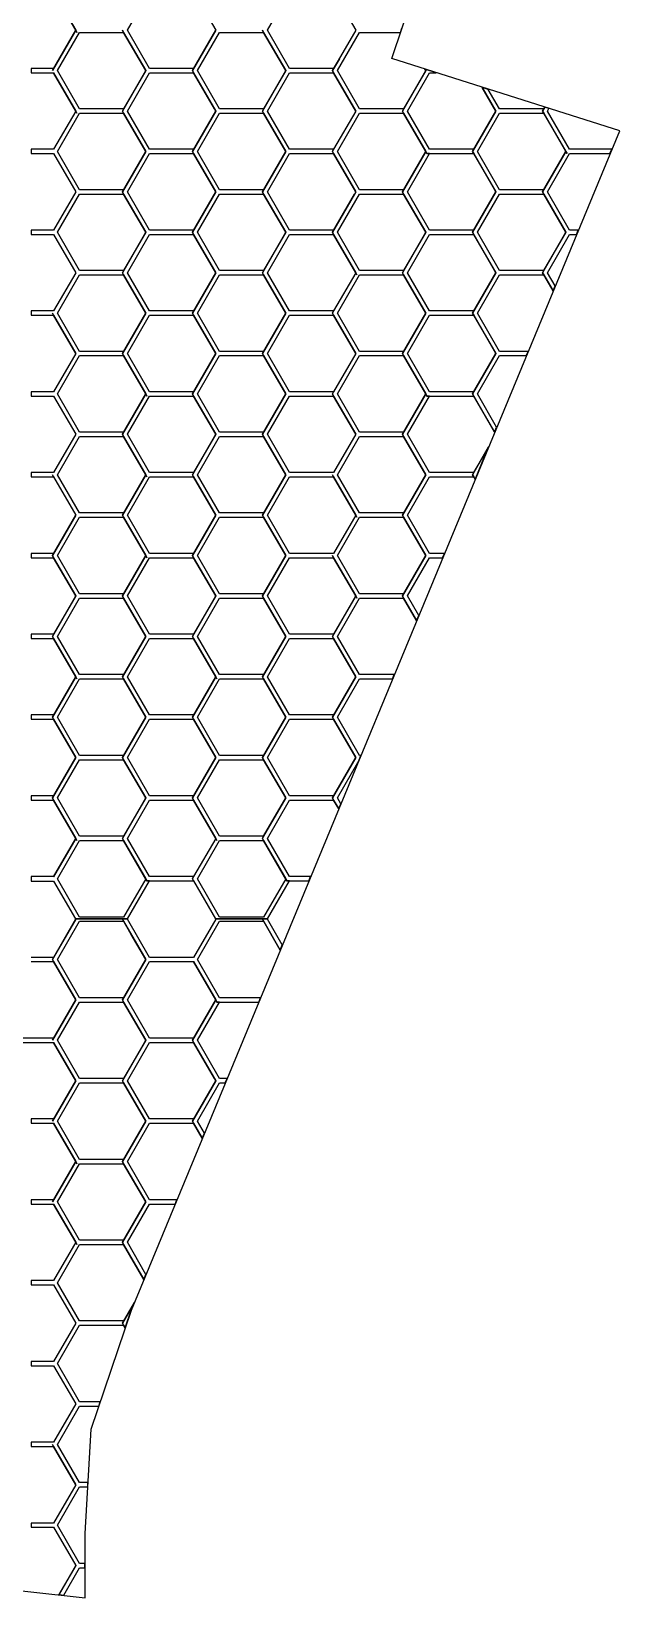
# Model space of a CAD drawing. Extents: x -65 to 65, y -44 to 44.
# Drawn here: x -29.7 to -8.9, y -44 to 11.4 of the extents above; entities that cross this region are included whole.
import ezdxf

# ---------------------------------------------------------------- set-up
doc = ezdxf.new("R2010")
doc.units = 0
doc.layers.add('Add_Red', color=1, linetype='Continuous')
doc.layers.add('Vector_Red', color=1, linetype='Continuous')

msp = doc.modelspace()

# ---------------------------------------------------------------- linework, layer by layer
at = {"layer": 'Add_Red'}
for points in [[(-28.917666, 12.774108), (-28.136714, 11.421556), (-28.092756, 11.345573), (-28.136715, 11.421556), (-28.136715, 11.421555), (-28.961624, 9.99302), (-28.136715, 11.421556), (-28.917666, 12.774108)], [(-23.186974, 11.421557), (-23.967838, 10.069172), (-25.529549, 10.069172), (-26.310429, 11.421557), (-25.529549, 12.774109), (-23.967838, 12.774109), (-23.186974, 11.421557)], [(-18.235586, 11.421557), (-19.01645, 10.069172), (-20.578077, 10.069172), (-21.359024, 11.421557), (-20.578077, 12.77411), (-19.01645, 12.77411), (-18.235586, 11.421557)], [(-28.138446, 11.421555), (-28.919307, 10.069171), (-29.707099, 10.069171), (-29.707099, 9.91687), (-28.919307, 9.91687), (-28.138446, 8.564317), (-28.919307, 7.211764), (-29.707099, 7.211764), (-29.707099, 7.059295), (-28.919307, 7.059295), (-28.138446, 5.70691), (-28.919307, 4.354357), (-29.707099, 4.354357), (-29.707099, 4.202056), (-28.919306, 4.202056), (-28.138446, 2.849503), (-28.919306, 1.49695), (-29.707099, 1.49695), (-29.707099, 1.344649), (-28.919306, 1.344649), (-28.138446, -0.007902), (-28.919306, -1.360287), (-29.707099, -1.360287), (-29.707099, -1.512756), (-28.919306, -1.512756), (-28.138446, -2.865309), (-28.919306, -4.217761), (-29.707099, -4.217761), (-29.707099, -4.37018), (-28.919306, -4.37018), (-28.138446, -5.722682), (-28.919306, -7.075017), (-29.707099, -7.075017), (-29.707099, -7.227502), (-28.917666, -7.227502), (-28.961624, -7.151369), (-28.961624, -7.151368), (-28.136715, -5.722682), (-28.961624, -7.151369), (-28.917666, -7.227502), (-28.136715, -8.580021), (-28.136715, -8.580022), (-28.961624, -10.008876), (-28.917666, -10.084942), (-28.136715, -11.437562), (-28.136715, -11.437563), (-28.961624, -12.866132), (-28.917666, -12.942282), (-28.136714, -14.294818), (-28.136715, -14.294819), (-28.136715, -14.294818), (-28.917666, -12.942282), (-28.961624, -12.866132), (-28.961624, -12.866131), (-28.136715, -11.437562), (-28.917666, -10.084943), (-28.961624, -10.008876), (-28.136715, -8.580022), (-28.917666, -7.227503), (-28.919306, -7.227503), (-28.138446, -8.580022), (-28.919306, -9.932541), (-29.707099, -9.932541), (-29.707099, -10.084943), (-28.919306, -10.084943), (-28.138446, -11.437563), (-28.919306, -12.789796), (-29.707099, -12.789796), (-29.707099, -12.942282), (-28.919306, -12.942282), (-28.138446, -14.294818), (-28.919306, -15.647304), (-29.707099, -15.647304), (-29.707099, -15.799824), (-28.919305, -15.799824), (-28.138446, -17.152326), (-28.919306, -18.504569), (-29.707099, -18.504569), (-29.707099, -18.660523), (-28.919216, -18.660523), (-28.146197, -20), (-28.142369, -20), (-28.14237, -19.999999), (-26.305504, -19.999999), (-25.530205, -18.657058), (-25.617567, -18.657058), (-26.442389, -17.228392), (-26.442391, -17.228388), (-26.486448, -17.152325), (-25.661542, -15.72337), (-26.442389, -14.371136), (-26.486448, -14.294818), (-26.486448, -14.294817), (-25.661542, -12.86613), (-26.442389, -11.513629), (-26.486448, -11.437277), (-26.486448, -11.437276)], [(-25.662164, 9.99302), (-26.443011, 8.640467), (-28.004738, 8.640467), (-28.785605, 9.99302), (-28.004738, 11.345573), (-26.443011, 11.345573), (-25.662164, 9.99302)], [(-26.486448, 11.421557), (-26.442389, 11.345574), (-25.661542, 9.993021), (-25.661542, 9.99302), (-26.486448, 8.564317), (-26.442389, 8.487999), (-25.661542, 7.135783), (-25.661542, 7.135782), (-26.486448, 5.706911), (-26.442389, 5.630761), (-25.661542, 4.278208), (-25.661542, 4.278207), (-26.486447, 2.849504), (-26.442389, 2.773186), (-25.661542, 1.420801), (-25.661542, 1.4208), (-26.486448, -0.007901), (-26.442389, -0.084052), (-25.661542, -1.436604), (-25.617567, -1.512755), (-25.661542, -1.436605), (-25.661542, -1.436606), (-26.486448, -2.865308), (-26.442389, -2.941458), (-25.661542, -4.293826), (-25.617566, -4.370178), (-25.617567, -4.370178), (-25.661542, -4.293826), (-25.661542, -4.293827), (-26.486448, -5.722681), (-26.442389, -5.798831), (-25.661542, -7.151367), (-25.617566, -7.227501), (-25.661542, -7.151368), (-26.442389, -5.798832), (-26.486448, -5.722682), (-26.486448, -5.722681)], [(-26.486448, -5.722681), (-25.661542, -4.293827), (-26.442389, -2.941459), (-26.486448, -2.865309), (-26.486448, -2.865308), (-25.661542, -1.436605), (-26.442389, -0.084053), (-26.486448, -0.007902), (-26.486448, -0.007901), (-25.661542, 1.4208), (-26.442389, 2.773185), (-26.486448, 2.849503), (-26.486447, 2.849504), (-26.486448, 2.849505), (-25.661542, 4.278208), (-26.442389, 5.63076), (-26.486448, 5.70691), (-26.486448, 5.706911), (-25.661542, 7.135782), (-26.442389, 8.487998), (-26.486448, 8.564317), (-26.486448, 8.564318), (-25.661542, 9.993021), (-26.442389, 11.345573), (-26.486448, 11.421556)], [(-26.486448, -11.437276), (-25.661542, -10.008607), (-26.442389, -8.656374), (-26.486448, -8.580021), (-26.486448, -8.58002), (-25.661542, -7.151368), (-26.486448, -8.580021), (-26.442389, -8.656373), (-25.661542, -10.008606), (-25.661542, -10.008607), (-26.486448, -11.437277), (-26.442389, -11.513628), (-25.661542, -12.86613), (-25.661542, -12.866131), (-26.486448, -14.294818), (-26.442389, -14.371135), (-25.661542, -15.723369), (-25.661542, -15.72337), (-26.486448, -17.152325), (-26.442391, -17.228388), (-26.442389, -17.228391), (-25.617566, -18.657057), (-23.966192, -18.657057), (-23.966191, -18.657058), (-23.190891, -19.999999), (-21.354032, -19.999999), (-20.578733, -18.657058), (-20.666095, -18.657058), (-21.491018, -17.228392), (-21.534976, -17.152325), (-21.534976, -17.152326), (-21.534977, -17.152325), (-21.490912, -17.075987), (-20.710137, -15.72337), (-21.490917, -14.371136), (-21.534976, -14.294818), (-21.534976, -14.294817), (-20.710137, -12.86613), (-21.490917, -11.513629), (-21.534976, -11.437277), (-21.534976, -11.437276), (-20.710137, -10.008607), (-21.490917, -8.656374), (-21.534976, -8.580021), (-21.534976, -8.58002), (-20.710137, -7.151367), (-21.490917, -5.798832), (-21.534976, -5.722682), (-21.534976, -5.722681), (-20.710137, -4.293827), (-21.490917, -2.941459), (-21.534976, -2.865309), (-21.534976, -2.865308), (-20.710138, -1.436605), (-21.491018, -0.084053), (-21.534976, -0.007902), (-21.534976, -0.007901), (-20.710137, 1.4208), (-21.490917, 2.773185), (-21.534976, 2.849503), (-21.534975, 2.849504), (-21.534976, 2.849505), (-20.710137, 4.278208), (-21.490917, 5.63076), (-21.534976, 5.70691), (-21.534976, 5.706911), (-20.710137, 7.135782), (-21.490917, 8.487998), (-21.534976, 8.564317), (-21.534976, 8.564318), (-20.710138, 9.993021), (-21.490917, 11.345573), (-21.534976, 11.421556)], [(-23.185327, 11.421556), (-24.010149, 9.99302), (-23.984773, 9.949062), (-23.96619, 9.91687), (-23.229384, 8.640471), (-23.185327, 8.56415), (-23.185327, 8.564149), (-24.010148, 7.135446), (-23.966191, 7.059296), (-23.966192, 7.059296), (-24.010149, 7.135445), (-24.010148, 7.135446), (-24.010149, 7.135447), (-23.185327, 8.56415), (-23.229384, 8.640471), (-23.966191, 9.916871), (-23.984773, 9.949062), (-24.010149, 9.99302), (-24.010149, 9.993021), (-23.185327, 11.421557)], [(-20.710793, 9.99302), (-21.49164, 8.640467), (-23.053367, 8.640467), (-23.834231, 9.99302), (-23.053367, 11.345573), (-21.491556, 11.345573), (-20.710793, 9.99302)], [(-21.534976, 11.421557), (-21.490917, 11.345574), (-20.710137, 9.993022), (-20.710138, 9.993021), (-20.710137, 9.99302), (-21.534976, 8.564317), (-21.490917, 8.488), (-20.710137, 7.135783), (-20.710137, 7.135782), (-21.534976, 5.706911), (-21.490917, 5.630761), (-20.710137, 4.278208), (-20.710137, 4.278207), (-21.534975, 2.849504), (-21.490917, 2.773186), (-20.710137, 1.420801), (-20.710137, 1.4208), (-21.534976, -0.007902), (-21.491017, -0.084051), (-20.710137, -1.436604), (-20.710138, -1.436605), (-20.710137, -1.436606), (-21.534976, -2.865308), (-21.490917, -2.941458), (-20.710137, -4.293826), (-20.710137, -4.293827), (-21.534976, -5.722681), (-21.490917, -5.798831), (-20.710137, -7.151367), (-20.710137, -7.151368), (-21.534976, -8.580021), (-21.490917, -8.656372), (-20.710137, -10.008606), (-20.710137, -10.008607), (-21.534976, -11.437277), (-21.490917, -11.513628), (-20.710137, -12.86613), (-20.710137, -12.866131), (-21.534976, -14.294818), (-21.490917, -14.371135), (-20.710137, -15.723369), (-20.710137, -15.72337), (-21.490912, -17.075987), (-21.534976, -17.152324), (-21.491018, -17.228391), (-20.666095, -18.657057), (-19.892563, -18.657057), (-19.829424, -18.504568), (-20.578077, -18.504568), (-21.359025, -17.152324), (-20.578077, -15.799822), (-19.01645, -15.799822), (-18.837693, -16.10944), (-18.836972, -16.107698), (-19.014719, -15.799823), (-19.01472, -15.799822), (-19.014719, -15.799822), (-18.836972, -16.107698), (-18.763428, -15.930082), (-18.882759, -15.72337), (-18.158516, -14.46916), (-18.117928, -14.371136), (-18.054789, -14.21865), (-18.101912, -14.21865)], [(-18.101912, -14.21865), (-18.882759, -12.866131), (-18.101912, -11.513629), (-16.934744, -11.513629), (-16.871591, -11.361109), (-18.101912, -11.361109), (-18.882759, -10.008876), (-18.101912, -8.656373), (-16.540168, -8.656373), (-16.080987, -9.45172), (-16.08068, -9.45098), (-16.539546, -8.656373), (-16.583488, -8.580021), (-16.583488, -8.58002), (-15.758665, -7.151367), (-16.539445, -5.798832), (-16.583488, -5.722682), (-16.583488, -5.722681), (-15.758665, -4.293827), (-16.539445, -2.941459), (-16.583488, -2.865309), (-16.583487, -2.865308), (-16.583488, -2.865307), (-15.758665, -1.436605), (-16.539546, -0.084053), (-16.540168, -0.084053), (-15.759321, -1.436605), (-16.540168, -2.789158), (-18.101912, -2.789158), (-18.882759, -1.436605), (-18.101912, -0.084053), (-18.101912, -0.084052), (-16.539546, -0.084052), (-16.583488, -0.007902), (-16.583488, -0.007901), (-15.758666, 1.420801), (-16.539546, 2.773185), (-16.583488, 2.849504), (-16.583488, 2.849505), (-15.758665, 4.278207), (-16.539546, 5.63076), (-16.583488, 5.70691), (-16.583487, 5.706911), (-16.583488, 5.706912), (-15.758665, 7.135782), (-16.539546, 8.487999), (-16.583488, 8.564317), (-16.583488, 8.564318), (-15.758665, 9.993021), (-15.78721, 10.042464), (-15.788012, 10.042718), (-15.759321, 9.993021), (-16.540168, 8.640468), (-18.101912, 8.640468), (-18.882759, 9.993021), (-18.101912, 11.345573), (-16.654445, 11.345573), (-16.603419, 11.497706)], [(-19.014718, 9.916871), (-19.01472, 9.916871), (-19.058677, 9.993021), (-19.058677, 9.993022), (-18.814032, 10.416738), (-19.058677, 9.993021), (-19.014718, 9.916871)], [(-11.256978, 2.198741), (-11.254801, 2.203997), (-11.583435, 2.773185), (-11.627309, 2.849504), (-11.627309, 2.849505), (-10.802606, 4.278208), (-11.583435, 5.63076), (-11.627309, 5.706911), (-11.627309, 5.706912), (-10.802605, 7.135782), (-11.583435, 8.487999), (-11.627309, 8.564317), (-11.627308, 8.564318), (-11.627309, 8.564319), (-11.550562, 8.697274), (-11.555032, 8.698693), (-11.588646, 8.640468), (-13.150407, 8.640468), (-13.549663, 9.332014), (-13.76509, 9.400415), (-13.2824, 8.564318), (-13.2824, 8.564317), (-14.107306, 7.135447), (-14.063248, 7.059297), (-14.063247, 7.059297), (-13.2824, 5.706912), (-13.2824, 5.706911), (-14.107306, 4.278208), (-14.063247, 4.202058), (-14.063248, 4.202058), (-14.107306, 4.278207), (-14.107306, 4.278208), (-13.2824, 5.706911), (-14.063247, 7.059295), (-14.063248, 7.059296), (-14.064977, 7.059296), (-14.064978, 7.059297), (-14.063248, 7.059297), (-14.063248, 7.059296), (-14.063247, 7.059296), (-14.063248, 7.059297), (-14.107306, 7.135446), (-14.107306, 7.135447), (-13.2824, 8.564317), (-13.765091, 9.400415), (-13.767209, 9.401088), (-13.284131, 8.564318), (-14.064978, 7.211766), (-15.626706, 7.211766), (-16.407553, 8.564318), (-15.626706, 9.916871), (-15.391659, 9.916871), (-15.787209, 10.042463), (-15.758665, 9.993022), (-15.758665, 9.993021), (-16.583488, 8.564317), (-16.539546, 8.488), (-15.758665, 7.135783), (-15.714707, 7.059297), (-15.626706, 7.059297), (-15.626707, 7.059296), (-14.064977, 7.059296), (-13.284131, 5.706912), (-14.064978, 4.354359), (-15.626706, 4.354359), (-16.407553, 5.706912), (-15.626707, 7.059296), (-15.714707, 7.059296), (-15.758665, 7.135783), (-15.758665, 7.135782), (-16.583487, 5.706911), (-16.539546, 5.630761), (-15.758665, 4.278208), (-15.758665, 4.278207), (-16.583488, 2.849504), (-16.539546, 2.773186), (-15.758665, 1.420802), (-15.758666, 1.420801), (-15.758665, 1.4208), (-16.583488, -0.007902), (-16.539546, -0.084051), (-15.758665, -1.436604), (-15.714707, -1.512754), (-14.064978, -1.512754), (-14.064978, -1.512755), (-13.324705, -2.795026), (-13.323983, -2.793281), (-14.063247, -1.512756), (-14.063248, -1.512754), (-14.063247, -1.512754), (-13.323982, -2.79328), (-13.250494, -2.615799), (-13.931288, -1.436605), (-13.150407, -0.084052), (-12.202195, -0.084052), (-12.139064, 0.068416), (-13.150407, 0.068416), (-13.931288, 1.420801), (-13.150407, 2.773185), (-11.588646, 2.773185), (-11.256978, 2.198741)], [(-28.092756, 8.487998), (-28.136715, 8.564317), (-28.917666, 9.91687), (-28.136714, 8.564317), (-28.092756, 8.487998)], [(-23.186974, 8.564318), (-23.967838, 7.211765), (-25.529549, 7.211765), (-26.310429, 8.564318), (-25.529549, 9.916871), (-23.967838, 9.916871), (-23.186974, 8.564318)], [(-18.235586, 8.564318), (-19.01645, 7.211765), (-20.578077, 7.211765), (-21.359024, 8.564318), (-20.578077, 9.916871), (-19.01645, 9.916871), (-18.235586, 8.564318)], [(-18.233871, 8.56415), (-18.233872, 8.564149), (-19.014719, 9.91687), (-19.01472, 9.916871), (-19.014718, 9.916871), (-18.233871, 8.56415)], [(-25.662164, 7.135445), (-26.443011, 5.782893), (-28.004738, 5.782893), (-28.785605, 7.135445), (-28.004738, 8.487998), (-26.443011, 8.487998), (-25.662164, 7.135445)], [(-20.710793, 7.135445), (-21.49164, 5.782893), (-23.053367, 5.782893), (-23.834231, 7.135445), (-23.053367, 8.487998), (-21.491556, 8.487998), (-20.710793, 7.135445)], [(-15.759321, 7.135446), (-16.540168, 5.782893), (-18.101912, 5.782893), (-18.882759, 7.135446), (-18.101912, 8.487999), (-16.540168, 8.487999), (-15.759321, 7.135446)], [(-10.807816, 7.135446), (-11.588646, 5.782893), (-13.150407, 5.782893), (-13.931288, 7.135446), (-13.150407, 8.487999), (-11.588646, 8.487999), (-10.807816, 7.135446)], [(-9.181277, 7.211766), (-10.670645, 7.211766), (-11.451475, 8.564319), (-11.401959, 8.650091), (-11.550561, 8.697274), (-11.627308, 8.564318), (-11.583435, 8.488), (-10.802604, 7.135783), (-10.758562, 7.059297), (-10.802605, 7.135783), (-10.802605, 7.135782), (-11.627309, 5.706911), (-11.583435, 5.630761), (-10.802605, 4.278209), (-10.802606, 4.278208), (-10.802605, 4.278207), (-11.627309, 2.849504), (-11.583435, 2.773187), (-11.254801, 2.203998), (-11.181301, 2.381509), (-11.451475, 2.849505), (-10.670645, 4.202058), (-10.427481, 4.202058), (-10.364419, 4.354359), (-10.670645, 4.354359), (-11.451475, 5.706912), (-10.670645, 7.059297), (-9.244408, 7.059297), (-9.181277, 7.211766)], [(-19.014718, 7.059296), (-19.01472, 7.059296), (-19.058677, 7.135446), (-19.058677, 7.135447), (-19.014617, 7.211766), (-19.058677, 7.135446), (-19.014718, 7.059296)], [(-23.186974, 5.706911), (-23.967838, 4.354358), (-25.529549, 4.354358), (-26.310429, 5.706911), (-25.529549, 7.059296), (-23.967838, 7.059296), (-23.186974, 5.706911)], [(-23.185327, 5.706911), (-23.185327, 5.70691), (-24.010149, 4.278207), (-23.966191, 4.202058), (-23.966192, 4.202058), (-24.010149, 4.278207), (-24.010149, 4.278208), (-23.185327, 5.70691), (-23.966191, 7.059295), (-23.966192, 7.059296), (-23.966191, 7.059296), (-23.185327, 5.706911)], [(-18.235586, 5.706912), (-19.01645, 4.354359), (-20.578077, 4.354359), (-21.359024, 5.706912), (-20.578077, 7.059296), (-19.01645, 7.059296), (-18.235586, 5.706912)], [(-18.233871, 5.706912), (-18.233872, 5.70691), (-19.014719, 7.059295), (-19.01472, 7.059296), (-19.014718, 7.059296), (-18.233871, 5.706912)], [(-25.662164, 4.278207), (-26.443011, 2.925654), (-28.004738, 2.925654), (-28.785605, 4.278207), (-28.004738, 5.63076), (-26.443011, 5.63076), (-25.662164, 4.278207)], [(-20.710793, 4.278207), (-21.49164, 2.925654), (-23.053367, 2.925654), (-23.834231, 4.278207), (-23.053367, 5.63076), (-21.491556, 5.63076), (-20.710793, 4.278207)], [(-19.014718, 4.202058), (-19.01472, 4.202058), (-19.058677, 4.278207), (-19.058677, 4.278208), (-18.277832, 5.630764), (-19.058677, 4.278207), (-19.014718, 4.202058)], [(-15.759321, 4.278207), (-16.540168, 2.925654), (-18.101912, 2.925654), (-18.882759, 4.278207), (-18.101912, 5.63076), (-16.540168, 5.63076), (-15.759321, 4.278207)], [(-10.807816, 4.278207), (-11.588646, 2.925654), (-13.150407, 2.925654), (-13.931288, 4.278207), (-13.150407, 5.63076), (-11.588646, 5.63076), (-10.807816, 4.278207)], [(-23.186974, 2.849505), (-23.967838, 1.496952), (-25.529549, 1.496952), (-26.310429, 2.849505), (-25.529549, 4.202058), (-23.967838, 4.202058), (-23.186974, 2.849505)], [(-23.185327, 2.849505), (-23.185328, 2.849504), (-23.185327, 2.849503), (-24.010149, 1.4208), (-23.966191, 1.344651), (-23.966192, 1.344651), (-24.010149, 1.4208), (-24.010149, 1.420801), (-23.185328, 2.849504), (-23.966191, 4.202056), (-23.966192, 4.202058), (-23.966191, 4.202058), (-23.185327, 2.849505)], [(-18.235586, 2.849505), (-19.01645, 1.496952), (-20.578077, 1.496952), (-21.359024, 2.849505), (-20.578077, 4.202058), (-19.01645, 4.202058), (-18.235586, 2.849505)], [(-18.233871, 2.849505), (-18.233872, 2.849504), (-18.189812, 2.773185), (-18.189813, 2.773185), (-18.233872, 2.849504), (-19.014719, 4.202057), (-19.01472, 4.202058), (-19.014718, 4.202058), (-18.233871, 2.849505)], [(-13.284131, 2.849505), (-14.064978, 1.496952), (-15.626706, 1.496952), (-16.407553, 2.849505), (-15.626706, 4.202058), (-14.064978, 4.202058), (-13.284131, 2.849505)], [(-13.2824, 2.849505), (-13.2824, 2.849504), (-14.107305, 1.420801), (-14.063247, 1.344651), (-14.063248, 1.344651), (-14.107306, 1.420801), (-14.107305, 1.420801), (-14.107306, 1.420802), (-13.2824, 2.849505), (-14.063247, 4.202057), (-14.063248, 4.202058), (-14.063247, 4.202058), (-13.2824, 2.849505)], [(-25.662164, 1.4208), (-26.443011, 0.068415), (-28.004738, 0.068415), (-28.785605, 1.4208), (-28.004738, 2.773185), (-26.443011, 2.773185), (-25.662164, 1.4208)], [(-20.710793, 1.4208), (-21.49164, 0.068415), (-23.053367, 0.068415), (-23.834231, 1.4208), (-23.053367, 2.773185), (-21.491556, 2.773185), (-20.710793, 1.4208)], [(-15.759321, 1.4208), (-16.540168, 0.068416), (-18.101912, 0.068416), (-18.882759, 1.4208), (-18.101912, 2.773185), (-16.540168, 2.773185), (-15.759321, 1.4208)], [(-28.136715, -0.007902), (-28.917666, 1.344649), (-28.961624, 1.4208), (-28.917666, 1.34465), (-28.136715, -0.007902)], [(-23.186974, -0.007901), (-23.967838, -1.360286), (-25.529549, -1.360286), (-26.310429, -0.007901), (-25.529549, 1.344651), (-23.967838, 1.344651), (-23.186974, -0.007901)], [(-23.185327, -0.007901), (-23.185327, -0.007902), (-24.010148, -1.436605), (-23.966191, -1.512755), (-23.966192, -1.512755), (-24.010149, -1.436606), (-24.010148, -1.436605), (-24.010149, -1.436604), (-23.185327, -0.007902), (-23.966191, 1.34465), (-23.966192, 1.344651), (-23.966191, 1.344651), (-23.185327, -0.007901)], [(-18.235586, -0.007901), (-19.01645, -1.360286), (-20.578077, -1.360286), (-21.359024, -0.007901), (-20.578077, 1.344651), (-19.01645, 1.344651), (-18.235586, -0.007901)], [(-19.014718, 1.344651), (-19.01472, 1.344651), (-19.058677, 1.4208), (-19.058677, 1.420801), (-19.014713, 1.496954), (-19.058677, 1.4208), (-19.014718, 1.344651)], [(-18.233871, -0.007901), (-18.233872, -0.007902), (-19.014719, 1.34465), (-19.01472, 1.344651), (-19.014718, 1.344651), (-18.233871, -0.007901)], [(-13.284131, -0.007901), (-14.064978, -1.360285), (-15.626706, -1.360285), (-16.407553, -0.007901), (-15.626706, 1.344651), (-14.064978, 1.344651), (-13.284131, -0.007901)], [(-13.2824, -0.007901), (-13.2824, -0.007902), (-14.107306, -1.436604), (-14.063247, -1.512754), (-14.063248, -1.512754), (-14.107306, -1.436605), (-14.107306, -1.436604), (-13.2824, -0.007901), (-14.063247, 1.34465), (-14.063248, 1.344651), (-14.063247, 1.344651), (-13.2824, -0.007901)], [(-25.662164, -1.436606), (-26.443011, -2.789159), (-28.004738, -2.789159), (-28.785606, -1.436606), (-28.004738, -0.084053), (-26.443011, -0.084053), (-25.662164, -1.436606)], [(-20.710793, -1.436606), (-21.49164, -2.789159), (-23.053367, -2.789159), (-23.834231, -1.436606), (-23.053367, -0.084053), (-21.491556, -0.084053), (-20.710793, -1.436606)], [(-23.186974, -2.865308), (-23.967838, -4.21776), (-25.529549, -4.21776), (-26.310429, -2.865308), (-25.529549, -1.512755), (-23.967838, -1.512755), (-23.186974, -2.865308)], [(-23.185327, -2.865308), (-23.185327, -2.865309), (-24.010149, -4.294112), (-23.966192, -4.370178), (-23.966191, -4.370178), (-23.185327, -5.722681), (-23.185327, -5.722682), (-24.010149, -7.151367), (-23.96619, -7.227501), (-23.966192, -7.227501), (-24.010149, -7.151368), (-24.010149, -7.151367), (-23.185327, -5.722682), (-23.966191, -4.37018), (-23.966192, -4.370179), (-23.967837, -4.370179), (-23.967838, -4.370178), (-23.966192, -4.370178), (-23.966192, -4.370179), (-23.966191, -4.370179), (-23.966192, -4.370178), (-24.010149, -4.294113), (-24.010149, -4.294112), (-23.185327, -2.865309), (-23.966191, -1.512756), (-23.966192, -1.512755), (-23.966191, -1.512755), (-23.185327, -2.865308)], [(-18.235586, -2.865308), (-19.01645, -4.21776), (-20.578077, -4.21776), (-21.359024, -2.865308), (-20.578077, -1.512755), (-19.01645, -1.512755), (-18.235586, -2.865308)], [(-19.014718, -1.512755), (-19.01472, -1.512755), (-19.058677, -1.436605), (-19.058677, -1.436604), (-19.014617, -1.360285), (-19.058677, -1.436605), (-19.014718, -1.512755)], [(-18.233871, -2.865308), (-18.233872, -2.865309), (-19.014719, -1.512756), (-19.01472, -1.512755), (-19.014718, -1.512755), (-18.233871, -2.865308)], [(-14.013695, -4.459005), (-14.012972, -4.45726), (-14.063247, -4.370179), (-14.063248, -4.370178), (-14.063247, -4.370178), (-14.012972, -4.457259), (-13.534887, -3.302636), (-14.107306, -4.294112), (-14.063247, -4.370178), (-14.063248, -4.370178), (-14.107306, -4.294113), (-14.107306, -4.294112), (-13.534886, -3.302633), (-13.530478, -3.291988), (-14.064978, -4.217759), (-15.626706, -4.217759), (-16.407553, -2.865307), (-15.626706, -1.512755), (-15.714707, -1.512755), (-15.758665, -1.436604), (-15.758665, -1.436605), (-16.583487, -2.865308), (-16.539445, -2.941458), (-15.758665, -4.293826), (-15.758665, -4.293827), (-16.583488, -5.722681), (-16.539445, -5.798831), (-15.758665, -7.151367), (-15.758665, -7.151368), (-16.583488, -8.580021), (-16.539546, -8.656372), (-16.08068, -9.45098), (-16.00719, -9.273495), (-16.407553, -8.58002), (-15.626706, -7.227501), (-15.160023, -7.227501), (-15.096884, -7.075015), (-15.626706, -7.075015), (-16.407553, -5.722681), (-15.626706, -4.370178), (-14.064978, -4.370178), (-14.013695, -4.459005)], [(-25.662164, -4.294113), (-26.443011, -5.646347), (-28.004738, -5.646347), (-28.785606, -4.294113), (-28.004738, -2.941459), (-26.443011, -2.941459), (-25.662164, -4.294113)], [(-20.710793, -4.294113), (-21.49164, -5.646347), (-23.053367, -5.646347), (-23.834231, -4.294113), (-23.053367, -2.941459), (-21.49164, -2.941459), (-20.710793, -4.294113)], [(-15.759321, -4.294113), (-16.540168, -5.646346), (-18.101912, -5.646346), (-18.882759, -4.294113), (-18.101912, -2.941459), (-16.540168, -2.941459), (-15.759321, -4.294113)], [(-28.961624, -4.294114), (-28.961624, -4.294113), (-28.917666, -4.37018), (-28.961624, -4.294114)], [(-23.967837, -4.370179), (-23.186974, -5.722681), (-23.967838, -7.075015), (-25.529549, -7.075015), (-26.310429, -5.722681), (-25.529549, -4.370178), (-25.529549, -4.370179), (-23.967837, -4.370179)], [(-18.235586, -5.722681), (-19.01645, -7.075015), (-20.578077, -7.075015), (-21.359024, -5.722681), (-20.578077, -4.370178), (-19.01645, -4.370178), (-18.235586, -5.722681)], [(-19.01472, -4.370178), (-19.058677, -4.294113), (-19.058677, -4.294112), (-19.014718, -4.370178), (-19.01472, -4.370178)], [(-18.233871, -5.722681), (-18.233872, -5.722682), (-18.189896, -5.798832), (-18.189897, -5.798832), (-18.233872, -5.722682), (-19.014719, -4.370179), (-19.01472, -4.370178), (-19.014718, -4.370178), (-18.233871, -5.722681)], [(-25.662164, -7.151368), (-26.443011, -8.503871), (-28.004738, -8.503871), (-28.785606, -7.151368), (-28.004738, -5.798832), (-26.443011, -5.798832), (-25.662164, -7.151368)], [(-20.710793, -7.151368), (-21.49164, -8.503871), (-23.053367, -8.503871), (-23.834231, -7.151368), (-23.053367, -5.798832), (-21.491556, -5.798832), (-20.710793, -7.151368)], [(-15.759321, -7.151368), (-16.540168, -8.503871), (-18.101912, -8.503871), (-18.882759, -7.151368), (-18.101912, -5.798832), (-16.540168, -5.798832), (-15.759321, -7.151368)], [(-19.01472, -7.227501), (-19.058677, -7.151368), (-19.058677, -7.151367), (-19.014718, -7.227501), (-19.01472, -7.227501)], [(-23.186974, -8.58002), (-23.967838, -9.93254), (-25.529549, -9.93254), (-26.310429, -8.58002), (-25.529549, -7.227501), (-23.967838, -7.227501), (-23.186974, -8.58002)], [(-23.185327, -8.58002), (-23.185327, -8.580021), (-24.010149, -10.008875), (-23.96619, -10.084941), (-23.966192, -10.084941), (-24.010149, -10.008876), (-24.010149, -10.008875), (-23.185327, -8.580021), (-23.966191, -7.227502), (-23.966192, -7.227501), (-23.96619, -7.227501), (-23.185327, -8.58002)], [(-18.235586, -8.58002), (-19.01645, -9.932539), (-20.578077, -9.932539), (-21.359024, -8.58002), (-20.578077, -7.227501), (-19.01645, -7.227501), (-18.235586, -8.58002)], [(-18.233872, -8.58002), (-18.233872, -8.580021), (-18.189896, -8.656373), (-18.189897, -8.656373), (-18.233872, -8.580021), (-19.058677, -10.008875), (-19.014719, -10.084941), (-19.01472, -10.084941), (-19.058677, -10.008876), (-19.058677, -10.008875), (-18.233872, -8.580021), (-19.014719, -7.227502), (-19.01472, -7.227501), (-19.014718, -7.227501), (-18.233872, -8.58002)], [(-25.662164, -10.008876), (-26.443011, -11.36111), (-28.004738, -11.36111), (-28.785606, -10.008876), (-28.004738, -8.656374), (-26.443011, -8.656374), (-25.662164, -10.008876)], [(-20.710793, -10.008876), (-21.49164, -11.361109), (-23.053368, -11.361109), (-23.834231, -10.008876), (-23.053368, -8.656374), (-21.49164, -8.656374), (-20.710793, -10.008876)], [(-23.186974, -11.437562), (-23.967838, -12.789795), (-25.529549, -12.789795), (-26.310429, -11.437562), (-25.529549, -10.084941), (-23.967838, -10.084941), (-23.186974, -11.437562)], [(-23.185327, -11.437562), (-24.010149, -12.866131), (-23.96619, -12.942281), (-23.966192, -12.942281), (-24.010149, -12.866131), (-24.010149, -12.86613), (-23.185327, -11.437562), (-23.966191, -10.084942), (-23.966192, -10.084941), (-23.96619, -10.084941), (-23.185327, -11.437562)], [(-18.235586, -11.437561), (-19.01645, -12.789795), (-20.578077, -12.789795), (-21.359024, -11.437561), (-20.578077, -10.084941), (-19.01645, -10.084941), (-18.235586, -11.437561)], [(-18.233872, -11.437561), (-18.233872, -11.437562), (-19.058677, -12.866131), (-19.014719, -12.942281), (-19.01472, -12.942281), (-19.058677, -12.866131), (-19.058677, -12.86613), (-18.233872, -11.437561), (-19.014719, -10.084942), (-19.01472, -10.084941), (-19.014718, -10.084941), (-18.233872, -11.437561)], [(-25.662164, -12.866131), (-26.443011, -14.218651), (-28.004739, -14.218651), (-28.785606, -12.866131), (-28.004739, -11.513629), (-26.443011, -11.513629), (-25.662164, -12.866131)], [(-28.136715, -11.437562), (-28.092756, -11.513629), (-28.136715, -11.437563), (-28.136715, -11.437562)], [(-20.710793, -12.866131), (-21.49164, -14.218651), (-23.053368, -14.218651), (-23.834231, -12.866131), (-23.053368, -11.513629), (-21.49164, -11.513629), (-20.710793, -12.866131)], [(-23.185327, -11.437562), (-23.141284, -11.513629), (-23.185327, -11.437563), (-23.185327, -11.437562)], [(-23.186974, -14.294817), (-23.967838, -15.647303), (-25.529549, -15.647303), (-26.310429, -14.294817), (-25.529549, -12.942281), (-23.967838, -12.942281), (-23.186974, -14.294817)], [(-23.185327, -14.294817), (-23.185327, -14.294818), (-24.010149, -15.72337), (-23.96619, -15.799822), (-23.966192, -15.799822), (-24.010149, -15.72337), (-24.010149, -15.723369), (-23.185327, -14.294817), (-23.966191, -12.942282), (-23.966192, -12.942281), (-23.96619, -12.942281), (-23.185327, -14.294817)], [(-18.235586, -14.294817), (-19.01645, -15.647302), (-20.578077, -15.647302), (-21.359024, -14.294817), (-20.578077, -12.942281), (-19.01645, -12.942281), (-18.235586, -14.294817)], [(-18.233872, -14.294817), (-18.233872, -14.294818), (-19.058677, -15.72337), (-19.014719, -15.799822), (-19.01472, -15.799822), (-19.058677, -15.72337), (-19.058677, -15.723369), (-18.233872, -14.294817), (-19.014719, -12.942282), (-19.01472, -12.942281), (-19.014719, -12.942281), (-18.233872, -14.294817)], [(-28.136715, -17.152325), (-28.917666, -15.799823), (-28.917667, -15.799823), (-28.961624, -15.72337), (-28.136715, -14.294818), (-28.136715, -14.294819), (-28.961624, -15.72337), (-28.917666, -15.799823), (-28.136715, -17.152325), (-28.092756, -17.228392), (-28.136714, -17.152326), (-28.136715, -17.152325)], [(-28.004739, -17.07599), (-28.785606, -15.72337), (-28.004739, -14.371136), (-26.443011, -14.371136), (-25.662164, -15.72337), (-26.443011, -17.07599), (-28.004739, -17.07599)], [(-23.053368, -17.07599), (-23.834231, -15.72337), (-23.053368, -14.371136), (-21.491556, -14.371136), (-20.710793, -15.72337), (-21.49164, -17.07599), (-23.053368, -17.07599)], [(-28.919305, -15.799824), (-28.919306, -15.799823), (-28.917667, -15.799823), (-28.917666, -15.799824), (-28.919305, -15.799824)], [(-23.186974, -17.152325), (-23.967838, -18.504568), (-25.529549, -18.504568), (-26.310429, -17.152325), (-25.529549, -15.799822), (-23.967838, -15.799822), (-23.186974, -17.152325)], [(-23.185327, -17.152325), (-23.141284, -17.228392), (-23.141285, -17.228392), (-23.185327, -17.152325), (-23.966191, -15.799823), (-23.966192, -15.799822), (-23.96619, -15.799822), (-23.185327, -17.152325)], [(-28.136715, -17.152325), (-28.136714, -17.152326), (-28.919762, -18.508582), (-28.136715, -17.152325)], [(-28.004739, -19.933422), (-28.785606, -18.580903), (-28.004739, -17.228392), (-26.443011, -17.228392), (-25.662164, -18.580903), (-26.443011, -19.933422), (-28.004739, -19.933422)], [(-23.053368, -19.933422), (-23.834231, -18.580903), (-23.053368, -17.228392), (-21.49164, -17.228392), (-20.710793, -18.580903), (-21.491556, -19.933422), (-23.053368, -19.933422)], [(-23.96619, -18.657057), (-23.966192, -18.657057), (-24.010149, -18.580903), (-24.010149, -18.580902), (-23.966074, -18.504565), (-24.010149, -18.580903), (-23.96619, -18.657057)], [(-27.705045, -39.931584), (-28.004738, -39.931584), (-28.785605, -38.579199), (-28.004738, -37.226814), (-27.321526, -37.226814), (-27.270068, -37.074345), (-28.004738, -37.074345), (-28.785605, -35.721792), (-28.004738, -34.369239), (-26.443011, -34.369239), (-26.388792, -34.463156), (-26.388562, -34.462476), (-26.442389, -34.369239), (-26.486448, -34.293089), (-26.486448, -34.293088), (-26.063486, -33.560448), (-26.062401, -33.557829), (-26.443011, -34.217106), (-28.004738, -34.217106), (-28.785605, -32.864554), (-28.004738, -31.512001), (-26.443011, -31.512001), (-25.728072, -32.750391), (-25.727738, -32.749584), (-26.442389, -31.512001), (-26.486448, -31.435682), (-26.486448, -31.435681), (-25.661542, -30.006978), (-26.442389, -28.654426), (-26.486448, -28.578443), (-26.486448, -28.578442), (-25.661542, -27.149572), (-26.442389, -25.797187), (-26.486448, -25.720869), (-26.486448, -25.720868), (-25.661542, -24.292165), (-26.442389, -22.939949), (-26.442388, -22.939949), (-25.661542, -24.292164), (-25.661542, -24.292165), (-26.486448, -25.720869), (-26.442389, -25.797186), (-25.661542, -27.149571), (-25.661542, -27.149572), (-26.486448, -28.578442), (-26.442389, -28.654425), (-25.661542, -30.006978), (-25.661542, -30.006979), (-26.486448, -31.435682), (-26.442389, -31.512), (-25.727738, -32.749583), (-25.654283, -32.572183), (-26.310429, -31.435681), (-25.529549, -30.083128), (-24.623661, -30.083128), (-24.560599, -29.930827), (-25.529549, -29.930827), (-26.310429, -28.578442), (-25.529549, -27.22589), (-23.967838, -27.22589), (-23.660799, -27.75772), (-23.660111, -27.756059), (-23.96619, -27.225891), (-23.966191, -27.22589), (-23.966193, -27.225886), (-24.010149, -27.14974), (-24.010149, -27.149739), (-23.185327, -25.721036), (-23.229384, -25.644715), (-23.966191, -24.368315), (-23.984774, -24.336123), (-24.010149, -24.292165), (-24.010149, -24.292164), (-23.185327, -22.863629), (-23.96619, -21.511077), (-23.966191, -21.511076), (-23.185327, -22.863629), (-23.185327, -22.86363), (-23.141284, -22.939948), (-21.665944, -22.939948), (-21.602813, -22.787479), (-23.053367, -22.787479), (-23.834231, -21.434926), (-23.053367, -20.082374), (-21.491556, -20.082374), (-20.904108, -21.100038), (-20.903805, -21.099306), (-21.534976, -20.006055), (-21.534976, -20.006054), (-21.531396, -20.000003), (-23.190538, -20.000003), (-23.186974, -20.006054), (-23.967838, -21.358607), (-25.529549, -21.358607), (-26.31043, -20.006054), (-26.306849, -20.000003), (-26.482867, -20.000003), (-26.486448, -20.006055), (-26.174418, -20.546478), (-25.661541, -21.434758), (-25.661542, -21.434759), (-25.661542, -21.434758), (-26.174418, -20.546478), (-26.486448, -20.006055), (-26.486448, -20.006054), (-26.482868, -20.000003), (-28.133156, -20.000003), (-28.133157, -20.000004), (-28.133156, -20.000004), (-28.961624, -21.434927), (-28.917665, -21.511077), (-28.136714, -22.86363), (-28.961624, -24.292165), (-28.136715, -22.86363), (-28.917666, -21.511077), (-28.961624, -21.434927), (-28.133157, -20.000004), (-28.142003, -20.000004), (-28.138446, -20.006055), (-28.919307, -21.358608), (-29.7071, -21.358608)], [(-28.004738, -22.78748), (-28.785605, -21.434927), (-28.004738, -20.082374), (-26.443011, -20.082374), (-25.662164, -21.434927), (-26.443011, -22.78748), (-28.004738, -22.78748)], [(-20.830297, -20.921777), (-21.359024, -20.006054), (-21.355477, -20.000002), (-21.531395, -20.000002), (-21.531396, -20.000003), (-21.531395, -20.000003), (-21.534976, -20.006055), (-20.903805, -21.099305), (-20.830297, -20.921777)], [(-29.7071, -21.511077), (-28.919307, -21.511077), (-28.138446, -22.86363), (-28.919307, -24.216183), (-29.707099, -24.216183), (-29.707099, -24.216179), (-30.480869, -24.216179)], [(-26.442389, -22.939948), (-26.461012, -22.907689), (-26.486448, -22.86363), (-26.486448, -22.863629), (-25.661542, -21.434758), (-25.661542, -21.434759), (-26.486448, -22.86363), (-26.461012, -22.907689), (-26.442388, -22.939949), (-26.442389, -22.939948)], [(-23.186974, -22.863629), (-23.967838, -24.216182), (-25.529549, -24.216182), (-26.31043, -22.863629), (-25.529549, -21.511076), (-23.967838, -21.511076), (-23.186974, -22.863629)], [(-25.662164, -24.292165), (-26.443011, -25.644718), (-28.004738, -25.644718), (-28.785605, -24.292165), (-28.004738, -22.939949), (-26.443011, -22.939949), (-25.662164, -24.292165)], [(-23.966193, -27.225886), (-23.966191, -27.22589), (-23.660111, -27.756059), (-23.586635, -27.578607), (-23.834231, -27.14974), (-23.053367, -25.797187), (-22.849017, -25.797187), (-22.785886, -25.644718), (-23.053367, -25.644718), (-23.834231, -24.292165), (-23.053367, -22.939949), (-23.141284, -22.939949), (-23.185327, -22.86363), (-24.010149, -24.292165), (-23.984774, -24.336123), (-23.96619, -24.368316), (-23.229384, -25.644715), (-23.185327, -25.721036), (-23.185327, -25.721037), (-24.010149, -27.14974), (-23.966193, -27.225886)], [(-30.481037, -24.368312), (-29.707099, -24.368312), (-29.707099, -24.368316), (-28.919307, -24.368316), (-28.138446, -25.720869), (-28.919307, -27.073422), (-29.707099, -27.073422), (-29.707099, -27.225891), (-28.919307, -27.225891), (-28.138446, -28.578444), (-28.919307, -29.930828), (-29.707099, -29.930828), (-29.707099, -30.083129), (-28.919307, -30.083129), (-28.138446, -31.435682), (-28.919307, -32.788235), (-29.707099, -32.788235), (-29.707099, -32.940704), (-28.919307, -32.940704), (-28.138446, -34.293089), (-28.919307, -35.645642), (-29.707099, -35.645642), (-29.707099, -35.797943), (-28.919306, -35.797943), (-28.138446, -37.150496), (-28.919306, -38.503049), (-29.707099, -38.503049), (-29.707099, -38.65535), (-28.919306, -38.65535), (-28.138446, -40.007902), (-28.919306, -41.360287), (-29.707099, -41.360287), (-29.707099, -41.512756), (-28.919306, -41.512756), (-28.138446, -42.865309), (-28.72914, -43.888393), (-28.72749, -43.888575), (-28.136715, -42.865309), (-28.727489, -43.888575), (-28.562031, -43.906827), (-28.004738, -42.941459), (-27.81358, -42.941459), (-27.812858, -42.789159), (-28.004738, -42.789159), (-28.785606, -41.436606), (-28.004738, -40.084053), (-27.713758, -40.084053), (-27.705045, -39.931584)], [(-28.961624, -27.14974), (-28.136715, -25.721037), (-28.917666, -24.368316), (-28.136714, -25.721037), (-28.961624, -27.14974)], [(-23.186974, -25.720868), (-23.967838, -27.073421), (-25.529549, -27.073421), (-26.310429, -25.720868), (-25.529549, -24.368315), (-23.967838, -24.368315), (-23.186974, -25.720868)], [(-25.662164, -27.14974), (-26.443011, -28.502293), (-28.004738, -28.502293), (-28.785605, -27.14974), (-28.004738, -25.797187), (-26.443011, -25.797187), (-25.662164, -27.14974)], [(-28.917666, -27.225891), (-28.136714, -28.578443), (-28.092756, -28.654426), (-28.136715, -28.578443), (-28.136715, -28.578444), (-28.961624, -30.006979), (-28.136715, -28.578443), (-28.917666, -27.225891)], [(-25.662164, -30.006979), (-26.443011, -31.359532), (-28.004738, -31.359532), (-28.785605, -30.006979), (-28.004738, -28.654426), (-26.443011, -28.654426), (-25.662164, -30.006979)], [(-28.092756, -31.512001), (-28.136715, -31.435682), (-28.917666, -30.083129), (-28.136714, -31.435682), (-28.092756, -31.512001)], [(-26.175122, -33.830061), (-26.063487, -33.560452), (-26.486448, -34.293088), (-26.442389, -34.369238), (-26.388562, -34.462475), (-26.175122, -33.830061)], [(-28.136715, -40.007902), (-28.917666, -38.65535), (-28.961624, -38.579199), (-28.917666, -38.655349), (-28.136715, -40.007902)]]:
    msp.add_lwpolyline(points, dxfattribs=at)
at = {"layer": 'Vector_Red'}
msp.add_lwpolyline([(-41.067802, 11.807154), (-46.901344, 0.458266), (-53.265208, -10.148171), (-58.674492, -20.54248), (-61.644296, -28.921566), (-64.295905, -36.240008), (-64.80855, -38.074902), (-62.88229, -39.461809), (-58.066639, -40.540514), (-50.438649, -41.503644), (-27.8086, -44), (-27.79784, -41.73076), (-27.587248, -38.045408), (-26.165755, -33.833576), (-8.899547, 7.866035), (-16.953268, 10.423194), (-13.909681, 19.497591)], dxfattribs=at)

doc.saveas('drawing.dxf')
